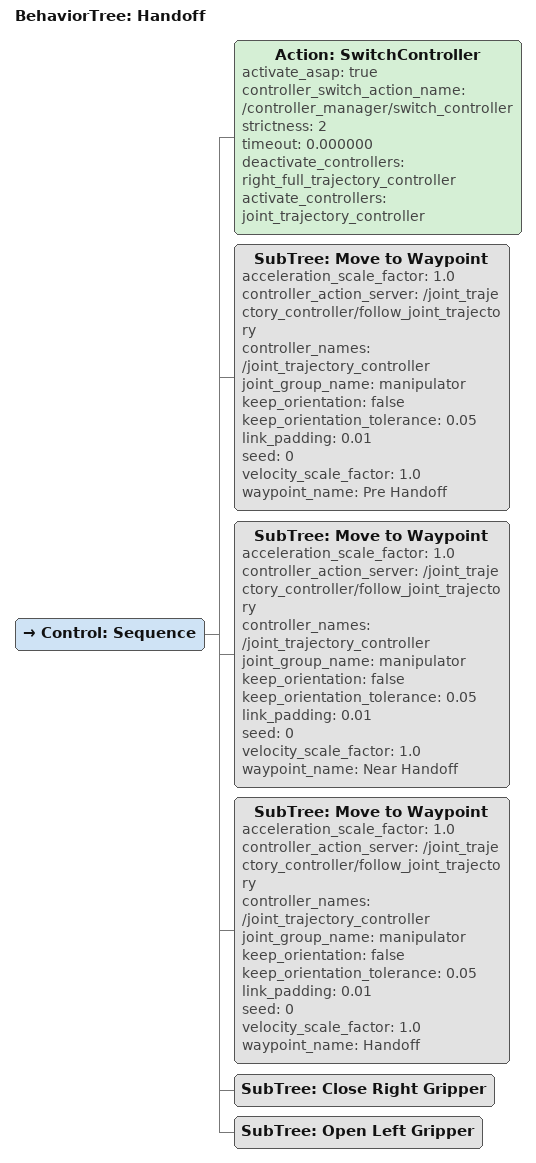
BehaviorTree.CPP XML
<?xml version="1.0" encoding="UTF-8" ?>
<root BTCPP_format="4" main_tree_to_execute="Handoff">
  <BehaviorTree ID="Handoff">
    <Control ID="Sequence">
      <Action
        ID="SwitchController"
        activate_asap="true"
        controller_switch_action_name="/controller_manager/switch_controller"
        strictness="2"
        timeout="0.000000"
        deactivate_controllers="right_full_trajectory_controller"
        activate_controllers="joint_trajectory_controller"
      />
      <SubTree
        ID="Move to Waypoint"
        acceleration_scale_factor="1.0"
        controller_action_server="/joint_trajectory_controller/follow_joint_trajectory"
        controller_names="/joint_trajectory_controller"
        joint_group_name="manipulator"
        keep_orientation="false"
        keep_orientation_tolerance="0.05"
        link_padding="0.01"
        seed="0"
        velocity_scale_factor="1.0"
        waypoint_name="Pre Handoff"
      />
      <SubTree
        ID="Move to Waypoint"
        acceleration_scale_factor="1.0"
        controller_action_server="/joint_trajectory_controller/follow_joint_trajectory"
        controller_names="/joint_trajectory_controller"
        joint_group_name="manipulator"
        keep_orientation="false"
        keep_orientation_tolerance="0.05"
        link_padding="0.01"
        seed="0"
        velocity_scale_factor="1.0"
        waypoint_name="Near Handoff"
      />
      <SubTree
        ID="Move to Waypoint"
        acceleration_scale_factor="1.0"
        controller_action_server="/joint_trajectory_controller/follow_joint_trajectory"
        controller_names="/joint_trajectory_controller"
        joint_group_name="manipulator"
        keep_orientation="false"
        keep_orientation_tolerance="0.05"
        link_padding="0.01"
        seed="0"
        velocity_scale_factor="1.0"
        waypoint_name="Handoff"
      />
      <SubTree ID="Close Right Gripper" />
      <SubTree ID="Open Left Gripper" />
    </Control>
  </BehaviorTree>
</root>
